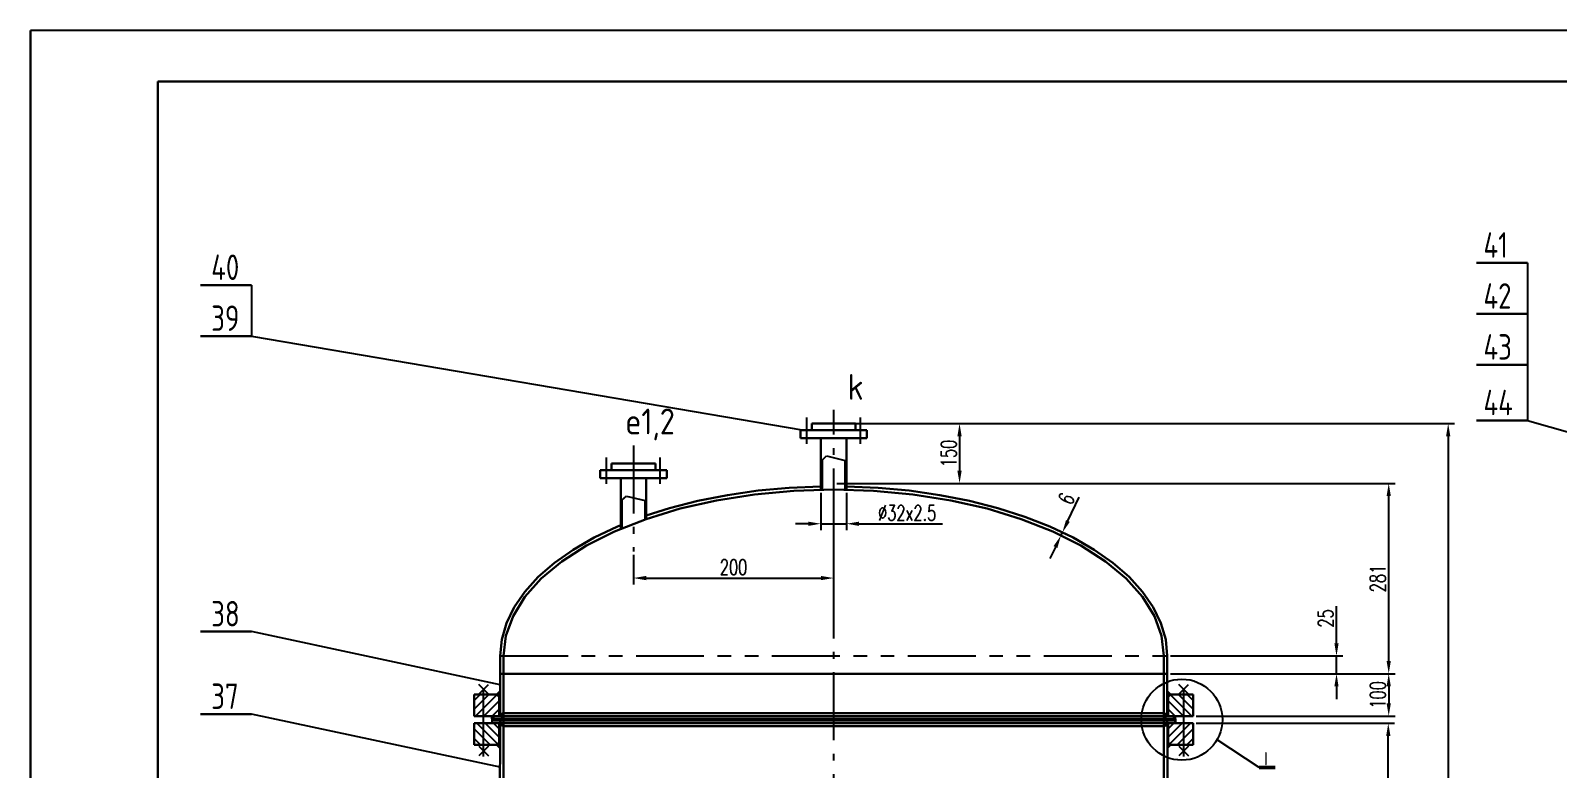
# Model space of a CAD drawing. Extents: x 25064 to 67879, y 10 to 12625.
# Drawn here: x 50611 to 55105, y 10453 to 12625 of the extents above; entities that cross this region are included whole.
import ezdxf

# ---------------------------------------------------------------- set-up
doc = ezdxf.new("R2010")
doc.units = 0
for name, pattern in [('CENTER1', [0.75, 0.5, -0.1, 0.05, -0.1]), ('HIDDEN', [9.525, 6.35, -3.175]), ('PHANTOM2', [1, 0.5, -0.1, 0.1, -0.1, 0.1, -0.1])]:
    doc.linetypes.add(name, pattern=pattern)
doc.layers.get('0').update_dxf_attribs({"linetype": 'CONTINUOUS'})
doc.layers.get('DEFPOINTS').update_dxf_attribs({"linetype": 'CONTINUOUS'})
for name, color, linetype in [('1', 2, 'CONTINUOUS'), ('4', 3, 'CENTER1'), ('CDR_DWG1', 4, 'HIDDEN'), ('TEXT', 2, 'CONTINUOUS'), ('图层1', 2, 'CONTINUOUS')]:
    doc.layers.add(name, color=color, linetype=linetype)
doc.layers.add('2', color=1, linetype='CONTINUOUS', lineweight=30)
doc.layers.add('图层2', color=1, linetype='CONTINUOUS', lineweight=50)
doc.styles.add('HZTXT', font='txt', dxfattribs={"width": 0.7, "bigfont": 'HZ.SHX'})
doc.styles.add('样式 1', font='gbenor.shx', dxfattribs={"bigfont": 'gbcbig.shx'})
doc.dimstyles.new('1', dxfattribs={"dimscale": 15, "dimtxt": 3, "dimasz": 2.5, "dimexe": 1.25, "dimexo": 0.625, "dimtad": 1, "dimdec": 0, "dimdsep": 46, "dimlunit": 6, "dimtxsty": 'HZTXT', "dimcen": 2.5, "dimclrt": 256, "dimadec": 0, "dimazin": 0, "dimtfac": 1, "dimtdec": 0, "dimtmove": 0, "dimatfit": 3, "dimfxl": 0, "dimtolj": 1, "dimtzin": 0, "dimarcsym": 0})

# ---------------------------------------------------------------- blocks, each defined once
blk = doc.blocks.new('*D21')
at = {"layer": 'DEFPOINTS', "color": 0}
for p in [(53647.9, 11147.3), (53648.2, 11147.2), (53643.6, 11138.3)]:
    blk.add_point(p, dxfattribs=at)
at = {"layer": 'TEXT', "color": 0, "lineweight": -2}
for p, q in [((53664.3, 11181.1), (53697.5, 11250.8)), ((53643.9, 11138.2), (53648.2, 11147.2)), ((53627.8, 11104.4), (53611.7, 11070.5)), ((53652.1, 11134.3), (53660.8, 11130.2)), ((53656.4, 11143.3), (53665.1, 11139.2))]:
    blk.add_line(p, q, dxfattribs=at)
at = {"layer": 'TEXT', "color": 0}
for points in [[(53658.7, 11183.8), (53669.9, 11178.4), (53648.2, 11147.2)], [(53622.1, 11107), (53633.4, 11101.7), (53643.9, 11138.2)]]:
    blk.add_solid(points, dxfattribs=at)
at = {"layer": 'TEXT', "insert": (53660.2, 11246.6), "char_height": 45, "attachment_point": 5, "rotation": 64.5466, "style": 'HZTXT'}
blk.add_mtext('\\A1;6', dxfattribs=at)
blk = doc.blocks.new('*D25')
at = {"layer": 'DEFPOINTS', "color": 0}
for p in [(52975, 11291.9), (54608.6, 11291.9), (54402.8, 10731.5)]:
    blk.add_point(p, dxfattribs=at)
at = {"layer": 'TEXT', "color": 0, "lineweight": -2}
for p, q in [((52984.4, 11291.9), (54627.4, 11291.9)), ((54608.6, 10769), (54608.6, 11254.4)), ((54412.2, 10731.5), (54627.4, 10731.5))]:
    blk.add_line(p, q, dxfattribs=at)
at = {"layer": 'TEXT', "color": 0}
for points in [[(54602.4, 11254.4), (54614.9, 11254.4), (54608.6, 11291.9)], [(54602.4, 10769), (54614.9, 10769), (54608.6, 10731.5)]]:
    blk.add_solid(points, dxfattribs=at)
at = {"layer": 'TEXT', "insert": (54576.7, 11011.7), "char_height": 45, "attachment_point": 5, "rotation": 90, "style": 'HZTXT'}
blk.add_mtext('\\A1;281', dxfattribs=at)
blk = doc.blocks.new('*D33')
at = {"layer": 'DEFPOINTS', "color": 0}
for p in [(53956.8, 10783.7), (54454.9, 10783.7), (53956.7, 10731.5)]:
    blk.add_point(p, dxfattribs=at)
at = {"layer": 'TEXT', "color": 0, "lineweight": -2}
for p, q in [((54454.9, 10821.2), (54454.9, 10929.9)), ((53966.2, 10783.7), (54473.6, 10783.7)), ((54454.9, 10731.5), (54454.9, 10783.7)), ((53966.1, 10731.5), (54473.6, 10731.5)), ((54454.9, 10694), (54454.9, 10656.5))]:
    blk.add_line(p, q, dxfattribs=at)
at = {"layer": 'TEXT', "color": 0}
for points in [[(54448.6, 10821.2), (54461.1, 10821.2), (54454.9, 10783.7)], [(54448.6, 10694), (54461.1, 10694), (54454.9, 10731.5)]]:
    blk.add_solid(points, dxfattribs=at)
at = {"layer": 'TEXT', "insert": (54423, 10894.3), "char_height": 45, "attachment_point": 5, "rotation": 90, "style": 'HZTXT'}
blk.add_mtext('\\A1;25', dxfattribs=at)
blk = doc.blocks.new('*D34')
at = {"layer": 'DEFPOINTS', "color": 0}
for p in [(53039.5, 11468.2), (53077.7, 2062.3), (54783.7, 2062.3)]:
    blk.add_point(p, dxfattribs=at)
at = {"layer": 'TEXT', "color": 0, "lineweight": -2}
for p, q in [((53048.9, 11468.2), (54802.4, 11468.2)), ((54783.7, 11430.7), (54783.7, 2099.8)), ((53087.1, 2062.3), (54802.4, 2062.3))]:
    blk.add_line(p, q, dxfattribs=at)
at = {"layer": 'TEXT', "color": 0}
for points in [[(54777.4, 11430.7), (54789.9, 11430.7), (54783.7, 11468.2)], [(54777.4, 2099.8), (54789.9, 2099.8), (54783.7, 2062.3)]]:
    blk.add_solid(points, dxfattribs=at)
at = {"layer": 'TEXT', "insert": (54751.8, 6765.3), "char_height": 45, "attachment_point": 5, "rotation": 90, "style": 'HZTXT'}
blk.add_mtext('\\A1;{\\fSimSun|b0|i0|c134|p2;～}9074', dxfattribs=at)
blk = doc.blocks.new('*D44')
at = {"layer": 'DEFPOINTS', "color": 0}
for p in [(54032.9, 10585.9), (54607.3, 10585.9), (53957.8, 9922.7)]:
    blk.add_point(p, dxfattribs=at)
at = {"layer": 'TEXT', "color": 0, "lineweight": -2}
for p, q in [((54042.3, 10585.9), (54626.1, 10585.9)), ((54607.3, 9960.2), (54607.3, 10548.4)), ((53967.2, 9922.7), (54626.1, 9922.7))]:
    blk.add_line(p, q, dxfattribs=at)
at = {"layer": 'TEXT', "color": 0}
for points in [[(54601.1, 10548.4), (54613.6, 10548.4), (54607.3, 10585.9)], [(54601.1, 9960.2), (54613.6, 9960.2), (54607.3, 9922.7)]]:
    blk.add_solid(points, dxfattribs=at)
at = {"layer": 'TEXT', "insert": (54575.5, 10254.3), "char_height": 45, "attachment_point": 5, "rotation": 90, "style": 'HZTXT'}
blk.add_mtext('\\A1;300', dxfattribs=at)
blk = doc.blocks.new('*D45')
at = {"layer": 'DEFPOINTS', "color": 0}
for p in [(53956.7, 10731.5), (54032.9, 10606.7), (54608.6, 10606.7)]:
    blk.add_point(p, dxfattribs=at)
at = {"layer": 'TEXT', "color": 0, "lineweight": -2}
for p, q in [((53966.1, 10731.5), (54627.4, 10731.5)), ((54608.6, 10694), (54608.6, 10644.2)), ((54042.3, 10606.7), (54627.4, 10606.7))]:
    blk.add_line(p, q, dxfattribs=at)
at = {"layer": 'TEXT', "color": 0}
for points in [[(54602.4, 10694), (54614.9, 10694), (54608.6, 10731.5)], [(54602.4, 10644.2), (54614.9, 10644.2), (54608.6, 10606.7)]]:
    blk.add_solid(points, dxfattribs=at)
at = {"layer": 'TEXT', "insert": (54576.7, 10669.1), "char_height": 45, "attachment_point": 5, "rotation": 90, "style": 'HZTXT'}
blk.add_mtext('\\A1;100', dxfattribs=at)
blk = doc.blocks.new('*D133')
at = {"layer": 'DEFPOINTS', "color": 0}
for p in [(52975, 11183.7), (52385.7, 11091.1), (52975, 11013.1)]:
    blk.add_point(p, dxfattribs=at)
at = {"layer": '图层1', "color": 0, "lineweight": -2}
for p, q in [((52975, 11174.3), (52975, 10994.4)), ((52385.7, 11081.8), (52385.7, 10994.4)), ((52423.2, 11013.1), (52937.5, 11013.1))]:
    blk.add_line(p, q, dxfattribs=at)
at = {"layer": '图层1', "color": 0}
for points in [[(52423.2, 11019.4), (52423.2, 11006.9), (52385.7, 11013.1)], [(52937.5, 11019.4), (52937.5, 11006.9), (52975, 11013.1)]]:
    blk.add_solid(points, dxfattribs=at)
at = {"layer": '图层1', "insert": (52680.4, 11045), "char_height": 45, "attachment_point": 5, "style": 'HZTXT'}
blk.add_mtext('\\A1;200', dxfattribs=at)
blk = doc.blocks.new('*D158')
at = {"layer": 'DEFPOINTS', "color": 0}
for p in [(52937.6, 11273.3), (53012.5, 11273.3), (53012.5, 11173)]:
    blk.add_point(p, dxfattribs=at)
at = {"layer": '图层1', "color": 0, "lineweight": -2}
for p, q in [((52937.6, 11263.9), (52937.6, 11154.2)), ((53012.5, 11263.9), (53012.5, 11154.2)), ((52900.1, 11173), (52862.6, 11173)), ((52937.6, 11173), (53012.5, 11173)), ((53050, 11173), (53295.2, 11173))]:
    blk.add_line(p, q, dxfattribs=at)
at = {"layer": '图层1', "color": 0}
for points in [[(52900.1, 11179.2), (52900.1, 11166.7), (52937.6, 11173)], [(53050, 11179.2), (53050, 11166.7), (53012.5, 11173)]]:
    blk.add_solid(points, dxfattribs=at)
at = {"layer": '图层1', "insert": (53191.4, 11204.9), "char_height": 45, "attachment_point": 5, "style": 'HZTXT'}
blk.add_mtext('\\A1;%%C32x2.5', dxfattribs=at)
blk = doc.blocks.new('*D159')
at = {"layer": 'DEFPOINTS', "color": 0}
for p in [(52975, 11468.2), (52975, 11291.9), (53345.5, 11291.9)]:
    blk.add_point(p, dxfattribs=at)
at = {"layer": '图层1', "color": 0, "lineweight": -2}
for p, q in [((52984.4, 11468.2), (53364.2, 11468.2)), ((53345.5, 11430.7), (53345.5, 11329.4)), ((52984.4, 11291.9), (53364.2, 11291.9))]:
    blk.add_line(p, q, dxfattribs=at)
at = {"layer": '图层1', "color": 0}
for points in [[(53339.2, 11430.7), (53351.7, 11430.7), (53345.5, 11468.2)], [(53339.2, 11329.4), (53351.7, 11329.4), (53345.5, 11291.9)]]:
    blk.add_solid(points, dxfattribs=at)
at = {"layer": '图层1', "insert": (53313.6, 11380), "char_height": 45, "attachment_point": 5, "rotation": 90, "style": 'HZTXT'}
blk.add_mtext('\\A1;150', dxfattribs=at)

msp = doc.modelspace()

# ---------------------------------------------------------------- linework, layer by layer
for p, q in [((51917.18009, 10652.86514), (51934.68804, 10670.37309)), ((51917.18009, 10627.52629), (51960.0269, 10670.37309)), ((51920.80047, 10606.66309), (51984.51047, 10670.37309)), ((51945.28404, 10606.66309), (51990.58509, 10651.96414)), ((54004.79352, 10606.66309), (53959.49247, 10651.96414)), ((54029.27709, 10606.66309), (53965.56709, 10670.37309)), ((54032.89747, 10627.52629), (53990.05066, 10670.37309)), ((54032.89747, 10652.86514), (54015.38952, 10670.37309)), ((51977.93477, 10598.35309), (51969.62477, 10606.66309)), ((51969.76762, 10606.66309), (51990.58509, 10627.48057)), ((51990.58509, 10606.91437), (51997.40212, 10613.73139)), ((51990.58509, 10607.40404), (51996.73321, 10613.55216)), ((51990.58509, 10607.89371), (51996.06431, 10613.37293)), ((51990.58509, 10608.38339), (51995.39541, 10613.1937)), ((51990.58509, 10608.87306), (51994.7265, 10613.01447)), ((51990.58509, 10609.36273), (51994.0576, 10612.83523)), ((51990.58509, 10609.8524), (51993.38869, 10612.656)), ((51990.58509, 10610.34207), (51992.71979, 10612.47677)), ((51990.58509, 10610.83174), (51992.05089, 10612.29754)), ((51990.58509, 10611.32141), (51991.38198, 10612.1183)), ((51990.58509, 10611.81109), (51990.71308, 10611.93907)), ((51995.57736, 10606.66309), (51990.58509, 10611.65536)), ((51995.08769, 10606.66309), (51990.58509, 10611.16569)), ((51994.59802, 10606.66309), (51990.58509, 10610.67602)), ((51994.10835, 10606.66309), (51990.58509, 10610.18635)), ((51993.61868, 10606.66309), (51990.58509, 10609.69668)), ((51993.129, 10606.66309), (51990.58509, 10609.20701)), ((51992.63933, 10606.66309), (51990.58509, 10608.71733)), ((51992.14966, 10606.66309), (51990.58509, 10608.22766)), ((51991.65999, 10606.66309), (51990.58509, 10607.73799)), ((51991.17032, 10606.66309), (51990.58509, 10607.24832)), ((51990.68065, 10606.66309), (51990.58509, 10606.75865)), ((51996.06703, 10606.66309), (51990.77458, 10611.95555)), ((51990.82349, 10606.66309), (51998.07102, 10613.91063)), ((51996.5567, 10606.66309), (51991.16077, 10612.05903)), ((51991.31316, 10606.66309), (51998.73992, 10614.08986)), ((51997.04638, 10606.66309), (51991.54696, 10612.16251)), ((51991.80283, 10606.66309), (51999.40883, 10614.26909)), ((51997.53605, 10606.66309), (51991.93315, 10612.26599)), ((51992.2925, 10606.66309), (52000.07773, 10614.44832)), ((51998.02572, 10606.66309), (51992.31934, 10612.36947)), ((51998.51539, 10606.66309), (51992.70553, 10612.47295)), ((51992.78217, 10606.66309), (52000.74663, 10614.62756)), ((51999.00506, 10606.66309), (51993.09173, 10612.57643)), ((51993.27184, 10606.66309), (52001.41554, 10614.80679)), ((51999.49473, 10606.66309), (51993.47792, 10612.67991)), ((51993.76152, 10606.66309), (52002.08444, 10614.98602)), ((51999.9844, 10606.66309), (51993.86411, 10612.78339)), ((52002.41835, 10598.35309), (51994.10835, 10606.66309)), ((52000.47408, 10606.66309), (51994.2503, 10612.88687)), ((51994.25119, 10606.66309), (52002.75335, 10615.16525)), ((52000.96375, 10606.66309), (51994.63649, 10612.99035)), ((51994.74086, 10606.66309), (52003.04179, 10614.96403)), ((52001.45342, 10606.66309), (51995.02268, 10613.09383)), ((51995.23053, 10606.66309), (52003.04179, 10614.47436)), ((52001.94309, 10606.66309), (51995.40888, 10613.19731)), ((51995.7202, 10606.66309), (52003.04179, 10613.98468)), ((52002.43276, 10606.66309), (51995.79507, 10613.30079)), ((52002.92243, 10606.66309), (51996.18126, 10613.40427)), ((51996.20987, 10606.66309), (52003.04179, 10613.49501)), ((52003.04179, 10607.03341), (51996.56745, 10613.50775)), ((51996.69954, 10606.66309), (52003.04179, 10613.00534)), ((52003.04179, 10607.52308), (51996.95364, 10613.61123)), ((51997.18922, 10606.66309), (52003.04179, 10612.51567)), ((52003.04179, 10608.01275), (51997.33983, 10613.71471)), ((51997.67889, 10606.66309), (52003.04179, 10612.026)), ((52003.04179, 10608.50242), (51997.72603, 10613.81819)), ((52003.04179, 10608.99209), (51998.11222, 10613.92167)), ((51998.16856, 10606.66309), (52003.04179, 10611.53633)), ((52003.04179, 10609.48176), (51998.49841, 10614.02515)), ((51998.65823, 10606.66309), (52003.04179, 10611.04666)), ((52003.04179, 10609.97143), (51998.8846, 10614.12863)), ((51999.1479, 10606.66309), (52003.04179, 10610.55698)), ((52003.04179, 10610.46111), (51999.27079, 10614.2321)), ((51999.63757, 10606.66309), (52003.04179, 10610.06731)), ((52003.04179, 10610.95078), (51999.65699, 10614.33558)), ((52003.04179, 10611.44045), (52000.04318, 10614.43906)), ((52000.12724, 10606.66309), (52003.04179, 10609.57764)), ((52003.04179, 10611.93012), (52000.42937, 10614.54254)), ((52000.61692, 10606.66309), (52003.04179, 10609.08797)), ((52003.04179, 10612.41979), (52000.81556, 10614.64602)), ((52001.10659, 10606.66309), (52003.04179, 10608.5983)), ((52003.04179, 10612.90946), (52001.20175, 10614.7495)), ((52003.04179, 10613.39913), (52001.58794, 10614.85298)), ((52001.59626, 10606.66309), (52003.04179, 10608.10863)), ((52003.04179, 10613.88881), (52001.97414, 10614.95646)), ((52002.08593, 10606.66309), (52003.04179, 10607.61896)), ((52003.04179, 10614.37848), (52002.36033, 10615.05994)), ((52002.5756, 10606.66309), (52003.04179, 10607.12928)), ((52003.04179, 10614.86815), (52002.74652, 10615.16342)), ((53947.03577, 10614.86815), (53947.33104, 10615.16342)), ((53947.03577, 10614.37848), (53947.71723, 10615.05994)), ((53955.3367, 10606.66309), (53947.03577, 10614.96403)), ((53947.03577, 10613.88881), (53948.10343, 10614.95646)), ((53947.03577, 10613.39913), (53948.48962, 10614.85298)), ((53947.03577, 10612.90946), (53948.87581, 10614.7495)), ((53947.03577, 10612.41979), (53949.262, 10614.64602)), ((53947.03577, 10611.93012), (53949.64819, 10614.54254)), ((53954.84703, 10606.66309), (53947.03577, 10614.47436)), ((53947.03577, 10611.44045), (53950.03438, 10614.43906)), ((53947.03577, 10610.95078), (53950.42058, 10614.33558)), ((53947.03577, 10610.46111), (53950.80677, 10614.2321)), ((53947.03577, 10609.97143), (53951.19296, 10614.12863)), ((53947.03577, 10609.48176), (53951.57915, 10614.02515)), ((53954.35736, 10606.66309), (53947.03577, 10613.98468)), ((53947.03577, 10608.99209), (53951.96534, 10613.92167)), ((53947.03577, 10608.50242), (53952.35153, 10613.81819)), ((53947.03577, 10608.01275), (53952.73773, 10613.71471)), ((53947.03577, 10607.52308), (53953.12392, 10613.61123)), ((53947.03577, 10607.03341), (53953.51011, 10613.50775)), ((53953.86769, 10606.66309), (53947.03577, 10613.49501)), ((53953.37802, 10606.66309), (53947.03577, 10613.00534)), ((53952.88835, 10606.66309), (53947.03577, 10612.51567)), ((53952.39867, 10606.66309), (53947.03577, 10612.026)), ((53951.909, 10606.66309), (53947.03577, 10611.53633)), ((53951.41933, 10606.66309), (53947.03577, 10611.04666)), ((53950.92966, 10606.66309), (53947.03577, 10610.55698)), ((53950.43999, 10606.66309), (53947.03577, 10610.06731)), ((53949.95032, 10606.66309), (53947.03577, 10609.57764)), ((53949.46065, 10606.66309), (53947.03577, 10609.08797)), ((53948.97097, 10606.66309), (53947.03577, 10608.5983)), ((53948.4813, 10606.66309), (53947.03577, 10608.10863)), ((53947.99163, 10606.66309), (53947.03577, 10607.61896)), ((53947.50196, 10606.66309), (53947.03577, 10607.12928)), ((53947.15513, 10606.66309), (53953.8963, 10613.40427)), ((53955.82637, 10606.66309), (53947.32422, 10615.16525)), ((53947.6448, 10606.66309), (53954.28249, 10613.30079)), ((53947.65921, 10598.35309), (53955.96921, 10606.66309)), ((53956.31605, 10606.66309), (53947.99312, 10614.98602)), ((53948.13447, 10606.66309), (53954.66868, 10613.19731)), ((53948.62414, 10606.66309), (53955.05488, 10613.09383)), ((53956.80572, 10606.66309), (53948.66202, 10614.80679)), ((53949.11381, 10606.66309), (53955.44107, 10612.99035)), ((53957.29539, 10606.66309), (53949.33093, 10614.62756)), ((53949.60349, 10606.66309), (53955.82726, 10612.88687)), ((53957.78506, 10606.66309), (53949.99983, 10614.44832)), ((53950.09316, 10606.66309), (53956.21345, 10612.78339)), ((53950.58283, 10606.66309), (53956.59964, 10612.67991)), ((53958.27473, 10606.66309), (53950.66873, 10614.26909)), ((53951.0725, 10606.66309), (53956.98583, 10612.57643)), ((53958.7644, 10606.66309), (53951.33764, 10614.08986)), ((53951.56217, 10606.66309), (53957.37203, 10612.47295)), ((53959.25407, 10606.66309), (53952.00654, 10613.91063)), ((53952.05184, 10606.66309), (53957.75822, 10612.36947)), ((53952.54151, 10606.66309), (53958.14441, 10612.26599)), ((53959.49247, 10606.91437), (53952.67545, 10613.73139)), ((53953.03119, 10606.66309), (53958.5306, 10612.16251)), ((53959.49247, 10607.40404), (53953.34435, 10613.55216)), ((53953.52086, 10606.66309), (53958.91679, 10612.05903)), ((53954.01053, 10606.66309), (53959.30299, 10611.95555)), ((53959.49247, 10607.89371), (53954.01325, 10613.37293)), ((53954.5002, 10606.66309), (53959.49247, 10611.65536)), ((53959.49247, 10608.38339), (53954.68216, 10613.1937)), ((53954.98987, 10606.66309), (53959.49247, 10611.16569)), ((53959.49247, 10608.87306), (53955.35106, 10613.01447)), ((53955.47954, 10606.66309), (53959.49247, 10610.67602)), ((53955.96921, 10606.66309), (53959.49247, 10610.18635)), ((53959.49247, 10609.36273), (53956.01996, 10612.83523)), ((53956.45889, 10606.66309), (53959.49247, 10609.69668)), ((53959.49247, 10609.8524), (53956.68887, 10612.656)), ((53956.94856, 10606.66309), (53959.49247, 10609.20701)), ((53959.49247, 10610.34207), (53957.35777, 10612.47677)), ((53957.43823, 10606.66309), (53959.49247, 10608.71733)), ((53957.9279, 10606.66309), (53959.49247, 10608.22766)), ((53959.49247, 10610.83174), (53958.02667, 10612.29754)), ((53958.41757, 10606.66309), (53959.49247, 10607.73799)), ((53959.49247, 10611.32141), (53958.69558, 10612.1183)), ((53958.90724, 10606.66309), (53959.49247, 10607.24832)), ((53959.49247, 10611.81109), (53959.36448, 10611.93907)), ((53959.39691, 10606.66309), (53959.49247, 10606.75865)), ((53980.30995, 10606.66309), (53959.49247, 10627.48057)), ((53972.14279, 10598.35309), (53980.45279, 10606.66309)), ((51964.48549, 10522.17809), (51917.18009, 10569.48349)), ((51988.96906, 10522.17809), (51925.25906, 10585.88809)), ((51990.58509, 10545.04563), (51949.74263, 10585.88809)), ((51969.11759, 10596.25322), (51971.21746, 10598.35309)), ((51971.74427, 10594.19809), (51969.11759, 10596.82477)), ((51969.11759, 10589.8395), (51973.47619, 10594.19809)), ((51973.18336, 10594.19809), (51977.33836, 10598.35309)), ((51977.86516, 10594.19809), (51973.71016, 10598.35309)), ((51990.58509, 10569.5292), (51974.2262, 10585.88809)), ((51979.59708, 10594.19809), (51983.75208, 10598.35309)), ((51984.27888, 10594.19809), (51980.12388, 10598.35309)), ((51985.71797, 10594.19809), (51989.87297, 10598.35309)), ((51990.39977, 10594.19809), (51986.24477, 10598.35309)), ((51989.64976, 10585.88809), (51997.95976, 10594.19809)), ((51990.68065, 10585.86137), (51990.58509, 10585.76581)), ((51991.17032, 10585.86137), (51990.58509, 10585.27614)), ((51991.65999, 10585.86137), (51990.58509, 10584.78647)), ((51992.14966, 10585.86137), (51990.58509, 10584.2968)), ((51992.63933, 10585.86137), (51990.58509, 10583.80713)), ((51993.129, 10585.86137), (51990.58509, 10583.31746)), ((51993.61868, 10585.86137), (51990.58509, 10582.82778)), ((51994.10835, 10585.86137), (51990.58509, 10582.33811)), ((51994.59802, 10585.86137), (51990.58509, 10581.84844)), ((51995.08769, 10585.86137), (51990.58509, 10581.35877)), ((51995.57736, 10585.86137), (51990.58509, 10580.8691)), ((51990.58509, 10585.61009), (51997.40212, 10578.79307)), ((51990.58509, 10585.12042), (51996.73321, 10578.9723)), ((51990.58509, 10584.63075), (51996.06431, 10579.15153)), ((51990.58509, 10584.14108), (51995.39541, 10579.33076)), ((51990.58509, 10583.6514), (51994.7265, 10579.51)), ((51990.58509, 10583.16173), (51994.0576, 10579.68923)), ((51990.58509, 10582.67206), (51993.38869, 10579.86846)), ((51990.58509, 10582.18239), (51992.71979, 10580.04769)), ((51990.58509, 10581.69272), (51992.05089, 10580.22692)), ((51990.58509, 10581.20305), (51991.38198, 10580.40616)), ((51990.58509, 10580.71338), (51990.71308, 10580.58539)), ((51990.68926, 10585.86137), (51990.5937, 10585.76582)), ((51991.17893, 10585.86137), (51990.5937, 10585.27614)), ((51991.6686, 10585.86137), (51990.5937, 10584.78647)), ((51992.15827, 10585.86137), (51990.5937, 10584.2968)), ((51992.64794, 10585.86137), (51990.5937, 10583.80713)), ((51993.13761, 10585.86137), (51990.5937, 10583.31746)), ((51993.62728, 10585.86137), (51990.5937, 10582.82779)), ((51994.11696, 10585.86137), (51990.5937, 10582.33812)), ((51994.60663, 10585.86137), (51990.5937, 10581.84844)), ((51995.0963, 10585.86137), (51990.5937, 10581.35877)), ((51995.58597, 10585.86137), (51990.5937, 10580.8691)), ((51990.5937, 10585.61009), (51997.41072, 10578.79307)), ((51990.5937, 10585.12042), (51996.74182, 10578.9723)), ((51990.5937, 10584.63075), (51996.07292, 10579.15153)), ((51990.5937, 10584.14108), (51995.40401, 10579.33077)), ((51990.5937, 10583.65141), (51994.73511, 10579.51)), ((51990.5937, 10583.16174), (51994.06621, 10579.68923)), ((51990.5937, 10582.67206), (51993.3973, 10579.86846)), ((51990.5937, 10582.18239), (51992.7284, 10580.0477)), ((51990.5937, 10581.69272), (51992.0595, 10580.22693)), ((51990.5937, 10581.20305), (51991.39059, 10580.40616)), ((51990.5937, 10580.71338), (51990.72169, 10580.58539)), ((51996.06703, 10585.86137), (51990.77458, 10580.56891)), ((51996.07564, 10585.86137), (51990.78318, 10580.56891)), ((51990.82349, 10585.86137), (51998.07102, 10578.61383)), ((51990.8321, 10585.86137), (51998.07963, 10578.61384)), ((51996.5567, 10585.86137), (51991.16077, 10580.46543)), ((51996.56531, 10585.86137), (51991.16938, 10580.46543)), ((51991.31316, 10585.86137), (51998.73992, 10578.4346)), ((51991.32177, 10585.86137), (51998.74853, 10578.43461)), ((51997.04638, 10585.86137), (51991.54696, 10580.36195)), ((51997.05498, 10585.86137), (51991.55557, 10580.36195)), ((51991.80283, 10585.86137), (51999.40883, 10578.25537)), ((51991.81144, 10585.86137), (51999.41744, 10578.25537)), ((51991.83887, 10594.19809), (51995.99387, 10598.35309)), ((51997.53605, 10585.86137), (51991.93315, 10580.25847)), ((51997.54466, 10585.86137), (51991.94176, 10580.25847)), ((51992.2925, 10585.86137), (52000.07773, 10578.07614)), ((51992.30111, 10585.86137), (52000.08634, 10578.07614)), ((51998.02572, 10585.86137), (51992.31934, 10580.15499)), ((51998.03433, 10585.86137), (51992.32795, 10580.15499)), ((51996.52067, 10594.19809), (51992.36567, 10598.35309)), ((51998.51539, 10585.86137), (51992.70553, 10580.05151)), ((51998.524, 10585.86137), (51992.71414, 10580.05151)), ((51992.78217, 10585.86137), (52000.74663, 10577.89691)), ((51992.79078, 10585.86137), (52000.75524, 10577.89691)), ((51999.00506, 10585.86137), (51993.09173, 10579.94803)), ((51999.01367, 10585.86137), (51993.10033, 10579.94804)), ((51993.27184, 10585.86137), (52001.41554, 10577.71767)), ((51993.28045, 10585.86137), (52001.42415, 10577.71768)), ((51999.49473, 10585.86137), (51993.47792, 10579.84455)), ((51999.50334, 10585.86137), (51993.48653, 10579.84456)), ((51993.76152, 10585.86137), (52002.08444, 10577.53844)), ((51993.77012, 10585.86137), (52002.09305, 10577.53844)), ((51999.9844, 10585.86137), (51993.86411, 10579.74107)), ((51999.99301, 10585.86137), (51993.87272, 10579.74108)), ((52000.47408, 10585.86137), (51994.2503, 10579.63759)), ((51994.25119, 10585.86137), (52002.75335, 10577.35921)), ((52000.48268, 10585.86137), (51994.25891, 10579.6376)), ((51994.2598, 10585.86137), (52002.76195, 10577.35921)), ((52000.96375, 10585.86137), (51994.63649, 10579.53411)), ((52000.97236, 10585.86137), (51994.6451, 10579.53412)), ((51994.74086, 10585.86137), (52003.04179, 10577.56043)), ((51994.74947, 10585.86137), (52003.0504, 10577.56044)), ((52001.45342, 10585.86137), (51995.02268, 10579.43063)), ((52001.46203, 10585.86137), (51995.03129, 10579.43064)), ((51995.23053, 10585.86137), (52003.04179, 10578.05011)), ((51995.23914, 10585.86137), (52003.0504, 10578.05011)), ((52001.94309, 10585.86137), (51995.40888, 10579.32715)), ((52001.9517, 10585.86137), (51995.41749, 10579.32716)), ((51995.7202, 10585.86137), (52003.04179, 10578.53978)), ((51995.72881, 10585.86137), (52003.0504, 10578.53978)), ((52002.43276, 10585.86137), (51995.79507, 10579.22367)), ((52002.44137, 10585.86137), (51995.80368, 10579.22368)), ((52002.92243, 10585.86137), (51996.18126, 10579.12019)), ((52002.93104, 10585.86137), (51996.18987, 10579.1202)), ((51996.20987, 10585.86137), (52003.04179, 10579.02945)), ((51996.21848, 10585.86137), (52003.0504, 10579.02945)), ((52003.04179, 10585.49106), (51996.56745, 10579.01671)), ((52003.0504, 10585.49106), (51996.57606, 10579.01672)), ((51996.69954, 10585.86137), (52003.04179, 10579.51912)), ((51996.70815, 10585.86137), (52003.0504, 10579.51912)), ((52003.04179, 10585.00138), (51996.95364, 10578.91323)), ((52003.0504, 10585.00139), (51996.96225, 10578.91324)), ((51997.18922, 10585.86137), (52003.04179, 10580.00879)), ((51997.19782, 10585.86137), (52003.0504, 10580.00879)), ((52003.04179, 10584.51171), (51997.33983, 10578.80976)), ((52003.0504, 10584.51172), (51997.34844, 10578.80976)), ((51997.67889, 10585.86137), (52003.04179, 10580.49846)), ((51997.6875, 10585.86137), (52003.0504, 10580.49847)), ((52003.04179, 10584.02204), (51997.72603, 10578.70628)), ((52003.0504, 10584.02204), (51997.73464, 10578.70628)), ((51997.95976, 10594.19809), (52002.11476, 10598.35309)), ((52003.04179, 10583.53237), (51998.11222, 10578.6028)), ((52003.0504, 10583.53237), (51998.12083, 10578.6028)), ((51998.16856, 10585.86137), (52003.04179, 10580.98813)), ((51998.17717, 10585.86137), (52003.0504, 10580.98814)), ((52002.64156, 10594.19809), (51998.48656, 10598.35309)), ((52003.04179, 10583.0427), (51998.49841, 10578.49932)), ((52003.0504, 10583.0427), (51998.50702, 10578.49932)), ((51998.65823, 10585.86137), (52003.04179, 10581.47781)), ((51998.66684, 10585.86137), (52003.0504, 10581.47781)), ((52003.04179, 10582.55303), (51998.8846, 10578.39584)), ((52003.0504, 10582.55303), (51998.89321, 10578.39584)), ((51999.1479, 10585.86137), (52003.04179, 10581.96748)), ((51999.15651, 10585.86137), (52003.0504, 10581.96748)), ((52003.04179, 10582.06336), (51999.27079, 10578.29236)), ((52003.0504, 10582.06336), (51999.2794, 10578.29236)), ((51999.63757, 10585.86137), (52003.04179, 10582.45715)), ((51999.64618, 10585.86137), (52003.0504, 10582.45715)), ((52003.04179, 10581.57368), (51999.65699, 10578.18888)), ((52003.0504, 10581.57369), (51999.66559, 10578.18888)), ((52003.04179, 10581.08401), (52000.04318, 10578.0854)), ((52003.0504, 10581.08402), (52000.05179, 10578.0854)), ((52000.12724, 10585.86137), (52003.04179, 10582.94682)), ((52000.13585, 10585.86137), (52003.0504, 10582.94682)), ((52003.04179, 10580.59434), (52000.42937, 10577.98192)), ((52003.0504, 10580.59434), (52000.43798, 10577.98192)), ((52000.61692, 10585.86137), (52003.04179, 10583.43649)), ((52000.62552, 10585.86137), (52003.0504, 10583.43649)), ((52003.04179, 10580.10467), (52000.81556, 10577.87844)), ((52003.0504, 10580.10467), (52000.82417, 10577.87844)), ((52001.10659, 10585.86137), (52003.04179, 10583.92616)), ((52001.1152, 10585.86137), (52003.0504, 10583.92617)), ((52003.04179, 10579.615), (52001.20175, 10577.77496)), ((52003.0504, 10579.615), (52001.21036, 10577.77496)), ((52003.04179, 10579.12533), (52001.58794, 10577.67148)), ((52001.59626, 10585.86137), (52003.04179, 10584.41583)), ((52003.0504, 10579.12533), (52001.59655, 10577.67148)), ((52001.60487, 10585.86137), (52003.0504, 10584.41584)), ((52003.04179, 10578.63566), (52001.97414, 10577.568)), ((52003.0504, 10578.63566), (52001.98274, 10577.568)), ((52002.08593, 10585.86137), (52003.04179, 10584.90551)), ((52002.09454, 10585.86137), (52003.0504, 10584.90551)), ((52003.04179, 10578.14598), (52002.36033, 10577.46452)), ((52003.0504, 10578.14599), (52002.36894, 10577.46452)), ((52002.5756, 10585.86137), (52003.04179, 10585.39518)), ((52002.58421, 10585.86137), (52003.0504, 10585.39518)), ((52003.04179, 10577.65631), (52002.74652, 10577.36104)), ((52003.0504, 10577.65632), (52002.75513, 10577.36104)), ((53955.32809, 10585.86137), (53947.02716, 10577.56044)), ((53954.83842, 10585.86137), (53947.02716, 10578.05011)), ((53954.34875, 10585.86137), (53947.02716, 10578.53978)), ((53953.85908, 10585.86137), (53947.02716, 10579.02945)), ((53953.36941, 10585.86137), (53947.02716, 10579.51912)), ((53952.87974, 10585.86137), (53947.02716, 10580.00879)), ((53952.39007, 10585.86137), (53947.02716, 10580.49847)), ((53951.90039, 10585.86137), (53947.02716, 10580.98814)), ((53951.41072, 10585.86137), (53947.02716, 10581.47781)), ((53950.92105, 10585.86137), (53947.02716, 10581.96748)), ((53950.43138, 10585.86137), (53947.02716, 10582.45715)), ((53949.45204, 10585.86137), (53947.02716, 10583.43649)), ((53949.94171, 10585.86137), (53947.02716, 10582.94682)), ((53948.96237, 10585.86137), (53947.02716, 10583.92617)), ((53948.47269, 10585.86137), (53947.02716, 10584.41584)), ((53947.98302, 10585.86137), (53947.02716, 10584.90551)), ((53947.49335, 10585.86137), (53947.02716, 10585.39518)), ((53947.02716, 10585.49106), (53953.5015, 10579.01672)), ((53947.02716, 10585.00139), (53953.11531, 10578.91324)), ((53947.02716, 10584.51172), (53952.72912, 10578.80976)), ((53947.02716, 10584.02204), (53952.34293, 10578.70628)), ((53947.02716, 10583.53237), (53951.95673, 10578.6028)), ((53947.02716, 10583.0427), (53951.57054, 10578.49932)), ((53947.02716, 10582.55303), (53951.18435, 10578.39584)), ((53947.02716, 10582.06336), (53950.79816, 10578.29236)), ((53947.02716, 10581.57369), (53950.41197, 10578.18888)), ((53947.02716, 10581.08402), (53950.02578, 10578.0854)), ((53947.02716, 10580.59434), (53949.63958, 10577.98192)), ((53947.02716, 10580.10467), (53949.25339, 10577.87844)), ((53947.02716, 10579.615), (53948.8672, 10577.77496)), ((53947.02716, 10579.12533), (53948.48101, 10577.67148)), ((53947.02716, 10578.63566), (53948.09482, 10577.568)), ((53947.02716, 10578.14599), (53947.70863, 10577.46452)), ((53947.02716, 10577.65632), (53947.32243, 10577.36104)), ((53955.3367, 10585.86137), (53947.03577, 10577.56043)), ((53954.84703, 10585.86137), (53947.03577, 10578.05011)), ((53954.35736, 10585.86137), (53947.03577, 10578.53978)), ((53953.86769, 10585.86137), (53947.03577, 10579.02945)), ((53953.37802, 10585.86137), (53947.03577, 10579.51912)), ((53952.88835, 10585.86137), (53947.03577, 10580.00879)), ((53952.39867, 10585.86137), (53947.03577, 10580.49846)), ((53951.909, 10585.86137), (53947.03577, 10580.98813)), ((53951.41933, 10585.86137), (53947.03577, 10581.47781)), ((53950.92966, 10585.86137), (53947.03577, 10581.96748)), ((53950.43999, 10585.86137), (53947.03577, 10582.45715)), ((53949.46065, 10585.86137), (53947.03577, 10583.43649)), ((53949.95032, 10585.86137), (53947.03577, 10582.94682)), ((53948.97097, 10585.86137), (53947.03577, 10583.92616)), ((53948.4813, 10585.86137), (53947.03577, 10584.41583)), ((53947.99163, 10585.86137), (53947.03577, 10584.90551)), ((53947.50196, 10585.86137), (53947.03577, 10585.39518)), ((53947.03577, 10585.49106), (53953.51011, 10579.01671)), ((53947.03577, 10585.00138), (53953.12392, 10578.91323)), ((53947.03577, 10584.51171), (53952.73773, 10578.80976)), ((53947.03577, 10584.02204), (53952.35153, 10578.70628)), ((53947.03577, 10583.53237), (53951.96534, 10578.6028)), ((53947.03577, 10583.0427), (53951.57915, 10578.49932)), ((53947.03577, 10582.55303), (53951.19296, 10578.39584)), ((53947.03577, 10582.06336), (53950.80677, 10578.29236)), ((53947.03577, 10581.57368), (53950.42058, 10578.18888)), ((53947.03577, 10581.08401), (53950.03438, 10578.0854)), ((53947.03577, 10580.59434), (53949.64819, 10577.98192)), ((53947.03577, 10580.10467), (53949.262, 10577.87844)), ((53947.03577, 10579.615), (53948.87581, 10577.77496)), ((53947.03577, 10579.12533), (53948.48962, 10577.67148)), ((53947.03577, 10578.63566), (53948.10343, 10577.568)), ((53947.03577, 10578.14598), (53947.71723, 10577.46452)), ((53947.03577, 10577.65631), (53947.33104, 10577.36104)), ((53947.14652, 10585.86137), (53953.88769, 10579.1202)), ((53947.15513, 10585.86137), (53953.8963, 10579.12019)), ((53955.81777, 10585.86137), (53947.31561, 10577.35921)), ((53955.82637, 10585.86137), (53947.32422, 10577.35921)), ((53947.436, 10594.19809), (53951.591, 10598.35309)), ((53947.63619, 10585.86137), (53954.27388, 10579.22368)), ((53947.6448, 10585.86137), (53954.28249, 10579.22367)), ((53952.1178, 10594.19809), (53947.9628, 10598.35309)), ((53956.30744, 10585.86137), (53947.98451, 10577.53844)), ((53956.31605, 10585.86137), (53947.99312, 10577.53844)), ((53948.12586, 10585.86137), (53954.66008, 10579.32716)), ((53948.13447, 10585.86137), (53954.66868, 10579.32715)), ((53948.61553, 10585.86137), (53955.04627, 10579.43064)), ((53948.62414, 10585.86137), (53955.05488, 10579.43063)), ((53956.79711, 10585.86137), (53948.65341, 10577.71768)), ((53956.80572, 10585.86137), (53948.66202, 10577.71767)), ((53949.10521, 10585.86137), (53955.43246, 10579.53412)), ((53949.11381, 10585.86137), (53955.44107, 10579.53411)), ((53957.28678, 10585.86137), (53949.32232, 10577.89691)), ((53957.29539, 10585.86137), (53949.33093, 10577.89691)), ((53949.59488, 10585.86137), (53955.81865, 10579.6376)), ((53949.60349, 10585.86137), (53955.82726, 10579.63759)), ((53957.77645, 10585.86137), (53949.99122, 10578.07614)), ((53957.78506, 10585.86137), (53949.99983, 10578.07614)), ((53950.08455, 10585.86137), (53956.20484, 10579.74108)), ((53950.09316, 10585.86137), (53956.21345, 10579.74107)), ((53950.57422, 10585.86137), (53956.59103, 10579.84456)), ((53950.58283, 10585.86137), (53956.59964, 10579.84455)), ((53958.26612, 10585.86137), (53950.66013, 10578.25537)), ((53958.27473, 10585.86137), (53950.66873, 10578.25537)), ((53951.06389, 10585.86137), (53956.97723, 10579.94804)), ((53951.0725, 10585.86137), (53956.98583, 10579.94803)), ((53958.75579, 10585.86137), (53951.32903, 10578.43461)), ((53958.7644, 10585.86137), (53951.33764, 10578.4346)), ((53951.55356, 10585.86137), (53957.36342, 10580.05151)), ((53951.56217, 10585.86137), (53957.37203, 10580.05151)), ((53959.24547, 10585.86137), (53951.99793, 10578.61384)), ((53959.25407, 10585.86137), (53952.00654, 10578.61383)), ((53952.04323, 10585.86137), (53957.74961, 10580.15499)), ((53952.05184, 10585.86137), (53957.75822, 10580.15499)), ((53960.4278, 10585.88809), (53952.1178, 10594.19809)), ((53952.53291, 10585.86137), (53958.1358, 10580.25847)), ((53952.54151, 10585.86137), (53958.14441, 10580.25847)), ((53959.48386, 10585.61009), (53952.66684, 10578.79307)), ((53959.49247, 10585.61009), (53952.67545, 10578.79307)), ((53953.02258, 10585.86137), (53958.52199, 10580.36195)), ((53953.03119, 10585.86137), (53958.5306, 10580.36195)), ((53959.48386, 10585.12042), (53953.33574, 10578.9723)), ((53959.49247, 10585.12042), (53953.34435, 10578.9723)), ((53953.51225, 10585.86137), (53958.90818, 10580.46543)), ((53953.52086, 10585.86137), (53958.91679, 10580.46543)), ((53953.55689, 10594.19809), (53957.71189, 10598.35309)), ((53954.00192, 10585.86137), (53959.29438, 10580.56891)), ((53959.48386, 10584.63075), (53954.00464, 10579.15153)), ((53954.01053, 10585.86137), (53959.30299, 10580.56891)), ((53959.49247, 10584.63075), (53954.01325, 10579.15153)), ((53958.23869, 10594.19809), (53954.08369, 10598.35309)), ((53954.49159, 10585.86137), (53959.48386, 10580.8691)), ((53954.5002, 10585.86137), (53959.49247, 10580.8691)), ((53959.48386, 10584.14108), (53954.67355, 10579.33077)), ((53959.49247, 10584.14108), (53954.68216, 10579.33076)), ((53954.98126, 10585.86137), (53959.48386, 10581.35877)), ((53954.98987, 10585.86137), (53959.49247, 10581.35877)), ((53959.48386, 10583.65141), (53955.34245, 10579.51)), ((53959.49247, 10583.6514), (53955.35106, 10579.51)), ((53955.47093, 10585.86137), (53959.48386, 10581.84844)), ((53955.47954, 10585.86137), (53959.49247, 10581.84844)), ((53955.96061, 10585.86137), (53959.48386, 10582.33812)), ((53955.96921, 10585.86137), (53959.49247, 10582.33811)), ((53959.48386, 10583.16174), (53956.01135, 10579.68923)), ((53959.49247, 10583.16173), (53956.01996, 10579.68923)), ((53956.45028, 10585.86137), (53959.48386, 10582.82779)), ((53956.45889, 10585.86137), (53959.49247, 10582.82778)), ((53959.48386, 10582.67206), (53956.68026, 10579.86846)), ((53959.49247, 10582.67206), (53956.68887, 10579.86846)), ((53956.93995, 10585.86137), (53959.48386, 10583.31746)), ((53956.94856, 10585.86137), (53959.49247, 10583.31746)), ((53959.48386, 10582.18239), (53957.34916, 10580.0477)), ((53959.49247, 10582.18239), (53957.35777, 10580.04769)), ((53957.42962, 10585.86137), (53959.48386, 10583.80713)), ((53957.43823, 10585.86137), (53959.49247, 10583.80713)), ((53957.91929, 10585.86137), (53959.48386, 10584.2968)), ((53957.9279, 10585.86137), (53959.49247, 10584.2968)), ((53959.48386, 10581.69272), (53958.01807, 10580.22693)), ((53959.49247, 10581.69272), (53958.02667, 10580.22692)), ((53958.40896, 10585.86137), (53959.48386, 10584.78647)), ((53958.41757, 10585.86137), (53959.49247, 10584.78647)), ((53959.48386, 10581.20305), (53958.68697, 10580.40616)), ((53959.49247, 10581.20305), (53958.69558, 10580.40616)), ((53958.89863, 10585.86137), (53959.48386, 10585.27614)), ((53958.90724, 10585.86137), (53959.49247, 10585.27614)), ((53959.48386, 10580.71338), (53959.35587, 10580.58539)), ((53959.49247, 10580.71338), (53959.36448, 10580.58539)), ((53959.38831, 10585.86137), (53959.48386, 10585.76582)), ((53959.39691, 10585.86137), (53959.49247, 10585.76581)), ((53959.49247, 10545.04563), (54000.33493, 10585.88809)), ((53959.49247, 10569.5292), (53975.85136, 10585.88809)), ((53959.67779, 10594.19809), (53963.83279, 10598.35309)), ((53964.35959, 10594.19809), (53960.20459, 10598.35309)), ((53961.1085, 10522.17809), (54024.8185, 10585.88809)), ((53965.79868, 10594.19809), (53969.95368, 10598.35309)), ((53970.48048, 10594.19809), (53966.32548, 10598.35309)), ((53972.2124, 10594.19809), (53976.3674, 10598.35309)), ((53976.8942, 10594.19809), (53972.7392, 10598.35309)), ((53980.95997, 10589.8395), (53976.60137, 10594.19809)), ((53978.3333, 10594.19809), (53980.95997, 10596.82477)), ((53980.95997, 10596.25322), (53978.8601, 10598.35309)), ((53985.59208, 10522.17809), (54032.89747, 10569.48349)), ((51935.96074, 10522.17809), (51917.18009, 10540.95874)), ((54014.11683, 10522.17809), (54032.89747, 10540.95874))]:
    msp.add_line(p, q)
at = {"layer": '1'}
for p, q in [((55016.88193, 11941.13734), (55016.88193, 11791.13734)), ((51261.80638, 11875.69739), (51261.80638, 11725.69739)), ((55016.88193, 11791.13734), (55016.88193, 11477.4283)), ((51261.80638, 11725.69739), (52887.7103, 11448.76469)), ((52896.13119, 11408.57993), (52896.13119, 11485.74331)), ((53053.92945, 11408.57993), (53053.92945, 11485.74331)), ((52940.80237, 11360.20469), (52954.35952, 11372.72051)), ((52954.35952, 11372.72051), (53009.25721, 11359.12443)), ((52306.82387, 11290.5052), (52306.82387, 11367.66858)), ((52464.62213, 11290.5052), (52464.62213, 11367.66858)), ((52937.56185, 11360.44144), (52940.80237, 11360.20469)), ((53009.25721, 11359.12443), (53012.49774, 11360.42658)), ((52348.25453, 11242.36671), (52351.49505, 11242.12996)), ((52351.49505, 11242.12996), (52365.05221, 11254.64577)), ((52365.05221, 11254.64577), (52419.94989, 11241.0497)), ((52419.94989, 11241.0497), (52423.19042, 11242.35185)), ((51993.35879, 10698.93282), (51261.80638, 10855.70553)), ((51931.03009, 10671.63422), (51958.72591, 10699.33004)), ((51958.73009, 10671.63422), (51931.03428, 10699.33004)), ((53991.34747, 10671.63422), (54019.04329, 10699.33004)), ((54019.04747, 10671.63422), (53991.35165, 10699.33004)), ((51993.35879, 10455.9498), (51261.80638, 10612.72251)), ((51931.03009, 10517.8311), (51958.72591, 10490.13528)), ((51958.73009, 10517.8311), (51931.03428, 10490.13528)), ((53991.34747, 10517.8311), (54019.04329, 10490.13528)), ((54019.04747, 10517.8311), (53991.35165, 10490.13528)), ((54226.84807, 10455.83611), (54103.38528, 10536.96829))]:
    msp.add_line(p, q, dxfattribs=at)
msp.add_circle((53999.89559, 10596.2068), 119.24478, dxfattribs=at)
at = {"layer": '2'}
for p, q in [((59371.33478, 12474.99999), (50986.33478, 12474.99999)), ((50986.33478, 12474.99999), (50986.33478, 159.99999)), ((55016.88193, 11941.13734), (54866.88195, 11941.13734)), ((51261.80638, 11875.69739), (51111.80639, 11875.69739)), ((55016.88193, 11791.13734), (54866.88195, 11791.13734)), ((51261.80638, 11725.69739), (51111.80639, 11725.69739)), ((55016.88193, 11641.13734), (54866.88195, 11641.13734)), ((52910.56237, 11468.20469), (53039.49826, 11468.20443)), ((52910.56237, 11468.20443), (53039.49826, 11468.20469)), ((52910.56237, 11448.76469), (52910.56237, 11468.20469)), ((53039.49826, 11468.20443), (53039.49826, 11448.76443)), ((55016.88193, 11477.4283), (54866.88195, 11477.4283)), ((52877.08237, 11425.00469), (52877.08237, 11448.76469)), ((52877.08237, 11448.76469), (52910.56237, 11448.76469)), ((52937.56237, 11425.00469), (52877.08237, 11425.00469)), ((52910.56237, 11448.76469), (53039.49826, 11448.76443)), ((52937.56114, 11273.32309), (52937.56237, 11425.00469)), ((52937.56237, 11425.00469), (53012.49826, 11425.00443)), ((53012.49703, 11273.32356), (53012.49826, 11425.00443)), ((53072.97826, 11425.00443), (53012.49826, 11425.00443)), ((53039.49826, 11448.76443), (53072.97826, 11448.76443)), ((53072.97826, 11448.76443), (53072.97826, 11425.00443)), ((52287.77505, 11306.92996), (52287.77505, 11330.68996)), ((52287.77505, 11330.68996), (52321.25505, 11330.68996)), ((52321.25505, 11350.12996), (52450.19095, 11350.1297)), ((52321.25505, 11350.1297), (52450.19095, 11350.12996)), ((52321.25505, 11330.68996), (52321.25505, 11350.12996)), ((52321.25505, 11330.68996), (52450.19095, 11330.6897)), ((52450.19095, 11350.1297), (52450.19095, 11330.6897)), ((52450.19095, 11330.6897), (52483.67095, 11330.6897)), ((52483.67095, 11330.6897), (52483.67095, 11306.9297)), ((52940.80098, 11273.38339), (52940.80237, 11360.20469)), ((53009.25721, 11273.38382), (53009.25721, 11359.12443)), ((52348.25505, 11306.92996), (52287.77505, 11306.92996)), ((52348.25384, 11157.475), (52348.25505, 11306.92996)), ((52348.25505, 11306.92996), (52423.19095, 11306.9297)), ((52423.18997, 11187.04325), (52423.19095, 11306.9297)), ((52483.67095, 11306.9297), (52423.19095, 11306.9297)), ((52937.56122, 11283.07532), (52844.37512, 11279.01282)), ((53105.68488, 11279.0142), (53012.49711, 11283.07564)), ((52351.49372, 11158.75459), (52351.49505, 11242.12996)), ((52419.94989, 11185.79131), (52419.94989, 11241.0497)), ((52575.2355, 11240.31515), (52491.70195, 11218.95764)), ((52630.36553, 11241.84546), (52523.33061, 11217.56096)), ((52662.38847, 11257.538), (52575.2355, 11240.31515)), ((52742.4266, 11259.449), (52630.36553, 11241.84546)), ((52752.37311, 11270.47522), (52662.38847, 11257.538)), ((52857.87972, 11270.11485), (52742.4266, 11259.449)), ((52844.37512, 11279.01282), (52752.37311, 11270.47522)), ((52975.04132, 11273.6875), (52857.87972, 11270.11485)), ((53092.20291, 11270.11485), (52975.04132, 11273.6875)), ((53207.65603, 11259.449), (53092.20291, 11270.11485)), ((53197.68876, 11270.47761), (53105.68488, 11279.0142)), ((53287.67547, 11257.54127), (53197.68876, 11270.47761)), ((53319.7171, 11241.84546), (53207.65603, 11259.449)), ((53374.83062, 11240.31906), (53287.67547, 11257.54127)), ((53426.75202, 11217.56096), (53319.7171, 11241.84546)), ((53458.36627, 11218.96192), (53374.83062, 11240.31906)), ((52523.33061, 11217.56096), (52422.88265, 11186.9496)), ((52491.70195, 11218.95764), (52423.19005, 11197.05551)), ((53527.19998, 11186.9496), (53426.75202, 11217.56096)), ((53537.52834, 11193.65585), (53458.36627, 11218.96192)), ((53611.60346, 11164.61929), (53537.52834, 11193.65585)), ((52330.48641, 11150.45777), (52247.48923, 11108.61761)), ((52338.46856, 11164.61488), (52270.14901, 11132.09539)), ((52422.88265, 11186.9496), (52330.48641, 11150.45777)), ((52348.25393, 11168.45072), (52338.46856, 11164.61488)), ((53619.59622, 11150.45777), (53527.19998, 11186.9496)), ((53679.92492, 11132.09975), (53611.60346, 11164.61929)), ((53702.59341, 11108.61761), (53619.59622, 11150.45777)), ((52247.48923, 11108.61761), (52175.10139, 11062.03923)), ((52270.14901, 11132.09539), (52208.19831, 11096.36573)), ((53741.87758, 11096.36994), (53679.92492, 11132.09975)), ((53774.98124, 11062.03923), (53702.59341, 11108.61761)), ((52153.17672, 11057.71969), (52105.58919, 11016.46838)), ((52175.10139, 11062.03923), (52114.37848, 11011.40186)), ((52208.19831, 11096.36573), (52153.17672, 11057.71969)), ((53796.90101, 11057.72361), (53741.87758, 11096.36994)), ((53835.70415, 11011.40186), (53774.98124, 11062.03923)), ((53844.49009, 11016.4719), (53796.90101, 11057.72361)), ((52105.58919, 11016.46838), (52065.888, 10972.93907)), ((52114.37848, 11011.40186), (52066.20597, 10957.4439)), ((53883.87666, 10957.4439), (53835.70415, 11011.40186)), ((53884.19246, 10972.9421), (53844.49009, 11016.4719)), ((52065.888, 10972.93907), (52034.47802, 10927.48018)), ((53915.60329, 10927.48245), (53884.19246, 10972.9421)), ((52034.47802, 10927.48018), (52011.7196, 10880.47617)), ((52066.20597, 10957.4439), (52031.28633, 10900.95218)), ((53918.7963, 10900.95218), (53883.87666, 10957.4439)), ((53938.36215, 10880.47742), (53915.60329, 10927.48245)), ((52011.7196, 10880.47617), (51997.91857, 10832.37144)), ((52031.28633, 10900.95218), (52010.12876, 10842.75048)), ((53939.95387, 10842.75048), (53918.7963, 10900.95218)), ((53952.16392, 10832.37224), (53938.36215, 10880.47742)), ((51261.80638, 10855.70553), (51111.80639, 10855.70553)), ((51997.91857, 10832.37144), (51993.29139, 10783.6875)), ((52010.12876, 10842.75048), (52003.04179, 10783.6875)), ((53947.04084, 10783.6875), (53939.95387, 10842.75048)), ((53956.79124, 10783.6875), (53952.16392, 10832.37224)), ((51993.35879, 10612.64799), (51993.35879, 10783.6875)), ((52003.04096, 10152.34013), (52003.04179, 10783.6875)), ((53947.03827, 9922.69718), (53947.0428, 10783.6875)), ((53956.71877, 10612.64799), (53956.71877, 10783.6875)), ((51993.35879, 10731.5234), (52975.04132, 10731.5234)), ((53956.71877, 10731.5234), (52975.04132, 10731.5234)), ((51917.18009, 10606.66309), (51917.18009, 10670.37309)), ((51917.18009, 10670.37309), (51990.58509, 10670.37309)), ((51990.58509, 10670.37309), (51990.58509, 10606.66309)), ((53959.49247, 10670.37309), (53959.49247, 10606.66309)), ((54032.89747, 10670.37309), (53959.49247, 10670.37309)), ((54032.89747, 10606.66309), (54032.89747, 10670.37309)), ((51261.80638, 10612.72251), (51111.80639, 10612.72251)), ((52975.04049, 10606.66309), (51917.18009, 10606.66309)), ((52975.04054, 10615.24254), (52003.04179, 10615.24254)), ((52975.03702, 10615.24254), (53947.03577, 10615.24254)), ((52975.03707, 10606.66309), (54032.89747, 10606.66309)), ((52975.04035, 10585.88809), (51917.18009, 10585.88809)), ((51917.18009, 10585.88809), (51917.18009, 10522.17809)), ((52975.04043, 10598.35309), (51969.11759, 10598.35309)), ((52975.0404, 10594.19809), (51969.11759, 10594.19809)), ((51990.58509, 10522.15137), (51990.58509, 10585.86137)), ((51992.23158, 10585.88806), (52975.04035, 10585.89127)), ((51993.35879, 10579.87647), (51992.24094, 10152.34013)), ((52003.0504, 10577.28192), (52975.04029, 10577.28192)), ((52975.03713, 10598.35309), (53980.95997, 10598.35309)), ((52975.03716, 10594.19809), (53980.95997, 10594.19809)), ((53957.84598, 10585.88806), (52975.03721, 10585.89127)), ((52975.03721, 10585.88809), (54032.89747, 10585.88809)), ((53947.02716, 10577.28192), (52975.03727, 10577.28192)), ((53957.83836, 9892.48407), (53957.84168, 10585.89448)), ((53959.49247, 10522.15137), (53959.49247, 10585.86137)), ((54032.89747, 10585.88809), (54032.89747, 10522.17809)), ((51917.18009, 10522.17809), (51993.35879, 10522.17809)), ((54032.89747, 10522.17809), (53956.71877, 10522.17809))]:
    msp.add_line(p, q, dxfattribs=at)
at = {"layer": '4', "ltscale": 400}
for p, q in [((52975.03508, 7235.65123), (52975.04641, 11508.6286)), ((52385.73353, 11403.60453), (52385.73353, 11091.13039))]:
    msp.add_line(p, q, dxfattribs=at)
at = {"layer": '4', "linetype": 'PHANTOM2', "ltscale": 400}
for p, q in [((51993.35879, 10783.6875), (53956.79124, 10783.6875)), ((51944.88009, 10487.64642), (51944.88009, 10704.70571)), ((54005.19747, 10487.64642), (54005.19747, 10704.70571))]:
    msp.add_line(p, q, dxfattribs=at)
at = {"layer": 'CDR_DWG1'}
for p, q in [((51969.11759, 10598.35309), (51969.11759, 10606.66309)), ((52003.04179, 10615.24254), (51990.58509, 10611.90478)), ((53947.03577, 10615.24254), (53959.49247, 10611.90478)), ((53980.95997, 10598.35309), (53980.95997, 10606.66309)), ((52007.20509, 10598.35309), (51969.11759, 10598.35309)), ((51969.11759, 10598.35309), (51969.11759, 10594.19809)), ((51969.11759, 10594.19809), (51969.11759, 10585.88809)), ((52003.04179, 10577.28192), (51990.58509, 10580.61968)), ((52003.0504, 10577.28192), (51990.5937, 10580.61968)), ((53947.02716, 10577.28192), (53959.48386, 10580.61968)), ((53947.03577, 10577.28192), (53959.49247, 10580.61968)), ((53980.95997, 10598.35309), (53980.95997, 10594.19809)), ((53980.95997, 10594.19809), (53980.95997, 10585.88809))]:
    msp.add_line(p, q, dxfattribs=at)
for points in [[(51993.35879, 10670.37309), (51993.35879, 10684.22309), (51979.50879, 10670.37309)], [(51993.35879, 10670.37309), (51993.35879, 10656.52309), (51979.50879, 10670.37309)], [(53956.71877, 10670.37309), (53956.71877, 10684.22309), (53970.56877, 10670.37309)], [(53956.71877, 10670.37309), (53956.71877, 10656.52309), (53970.56877, 10670.37309)], [(51993.36294, 10522.34171), (51979.51294, 10522.34171), (51993.36294, 10536.19171)], [(51993.36294, 10522.34171), (51993.36294, 10508.49171), (51979.51294, 10522.34171)], [(53956.71462, 10522.34171), (53970.56462, 10522.34171), (53956.71462, 10536.19171)], [(53956.71462, 10522.34171), (53956.71462, 10508.49171), (53970.56462, 10522.34171)]]:
    msp.add_solid(points, dxfattribs=at)
at = {"layer": 'DEFPOINTS'}
for p in [(53053.92945, 11472.74577), (52464.62213, 11354.67104), (54608.61471, 10731.52847), (54032.89747, 10606.66309), (54607.34099, 10477.16444)]:
    msp.add_point(p, dxfattribs=at)
at = {"layer": 'TEXT'}
for p, q in [((59521.33478, 12624.99999), (50611.33478, 12624.99999)), ((50611.33478, 12624.99999), (50611.33478, 9.99999)), ((50611.33478, 9.99999), (50611.33478, 12624.99999)), ((50611.33478, 12624.99999), (50611.33478, 9.99999)), ((55016.88193, 11477.4283), (55944.90741, 11213.03442))]:
    msp.add_line(p, q, dxfattribs=at)
at = {"layer": '图层2'}
msp.add_line((54226.84807, 10455.83611), (54274.1874, 10455.83611), dxfattribs=at)

# ---------------------------------------------------------------- texts
at = {"layer": '1', "style": '样式 1', "width": 0.9}
for s, height, p in [('41', 74.88, (54887.4579, 11956.14035)), ('40', 74.88, (51143.12635, 11890.7004)), ('42', 74.88, (54887.4579, 11806.14035)), ('39', 74.88, (51143.12635, 11740.7004)), ('43', 74.88, (54887.4579, 11656.14035)), ('44', 74.88, (54887.4579, 11492.43131)), ('38', 74.88, (51143.12635, 10870.70854)), ('37', 74.88, (51143.12635, 10627.72552)), ('I', 40, (54242.39893, 10461.2856))]:
    msp.add_text(s, height=height, dxfattribs=at).set_placement(p)
at = {"layer": 'TEXT', "style": '样式 1'}
for s, p in [('k', (53016.39012, 11538.03015)), ('e1,2', (52361.9086, 11436.21635))]:
    msp.add_text(s, height=76, dxfattribs=at).set_placement(p)

# ---------------------------------------------------------------- dimensions: what is measured, and where the dimension line sits
at = {"layer": 'TEXT'}
for base, p1, p2, text, picture, middle in [((54783.69308, 2062.3246), (53039.49826, 11468.20469), (53077.73998, 2062.3246), '{\\fSimSun|b0|i0|c134|p2;～}9074', '*D34', (54751.81808, 6765.26465)), ((54608.61471, 11291.86803), (54402.79369, 10731.52847), (52975.04567, 11291.86803), '281', '*D25', (54576.73971, 11011.69825))]:
    dim = msp.add_linear_dim(base=base, p1=p1, p2=p2, angle=90, text=text, dimstyle='1', dxfattribs=at)
    dim.commit()
    dim.dimension.update_dxf_attribs({"geometry": picture, "text_midpoint": middle})
dim = msp.add_aligned_dim(p1=(53643.64135, 11138.33625), p2=(53647.9231, 11147.33192), distance=-0.28698, text='6', dimstyle='1', dxfattribs=at)
dim.commit()
dim.dimension.update_dxf_attribs({"geometry": '*D21', "text_midpoint": (53660.17631, 11246.57368)})
for base, p1, p2, text, picture, middle in [((54454.88189, 10783.6875), (53956.71877, 10731.52847), (53956.79124, 10783.6875), '25', '*D33', (54423.00689, 10894.3125)), ((54608.61471, 10606.66309), (53956.71877, 10731.52847), (54032.89747, 10606.66309), '100', '*D45', (54576.73971, 10669.09578)), ((54607.34099, 10585.88809), (53957.83172, 9922.69712), (54032.89747, 10585.88809), '300', '*D44', (54575.46599, 10254.29261))]:
    dim = msp.add_linear_dim(base=base, p1=p1, p2=p2, angle=90, text=text, dimstyle='1', override={"dimfxl": 1.25}, dxfattribs=at)
    dim.commit()
    dim.dimension.update_dxf_attribs({"geometry": picture, "text_midpoint": middle})
at = {"layer": '图层1'}
dim = msp.add_linear_dim(base=(53345.46529, 11291.86803), p1=(52975.03032, 11468.20456), p2=(52975.04567, 11291.86803), angle=90, text='150', dimstyle='1', override={"dimfxl": 1.25}, dxfattribs=at)
dim.commit()
dim.dimension.update_dxf_attribs({"geometry": '*D159', "text_midpoint": (53313.59029, 11380.03629)})
for base, p1, p2, text, picture, middle in [((53012.49703, 11172.97921), (52937.56114, 11273.32309), (53012.49703, 11273.32248), '%%C32x2.5', '*D158', (53191.37203, 11204.85421)), ((52975.04555, 11013.14398), (52385.73353, 11091.13039), (52975.04555, 11183.69979), '200', '*D133', (52680.38954, 11045.01898))]:
    dim = msp.add_linear_dim(base=base, p1=p1, p2=p2, text=text, dimstyle='1', override={"dimfxl": 1.25}, dxfattribs=at)
    dim.commit()
    dim.dimension.update_dxf_attribs({"geometry": picture, "text_midpoint": middle})

doc.saveas('drawing.dxf')
